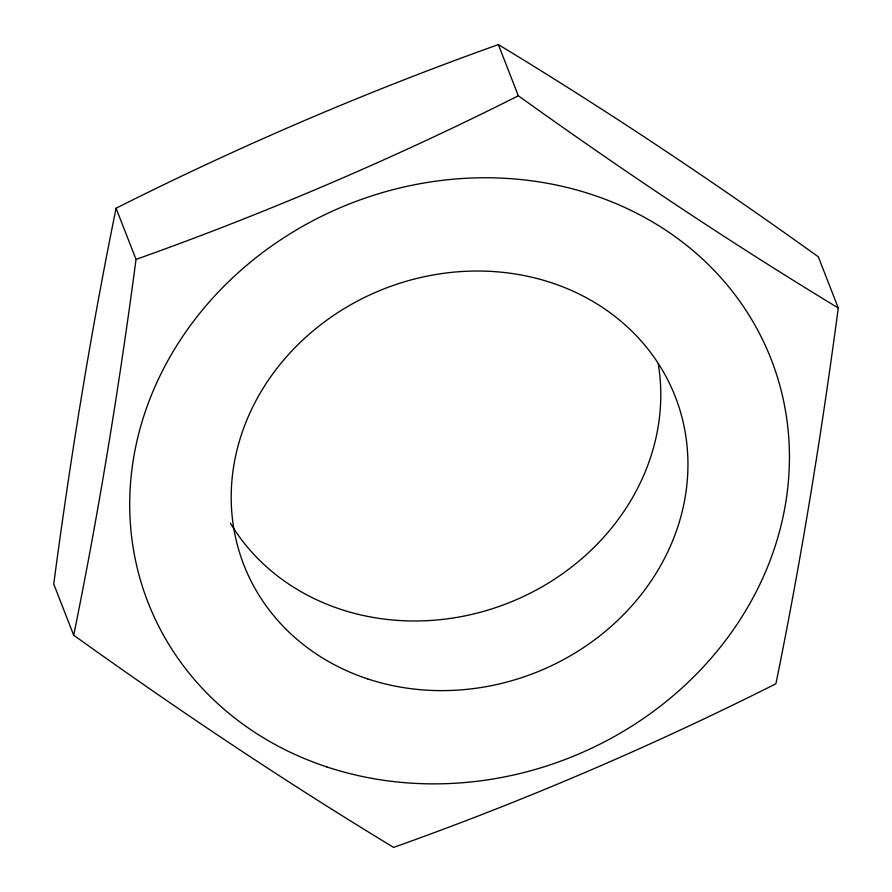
<?xml version="1.0" encoding="UTF-8"?>
<svg xmlns="http://www.w3.org/2000/svg" width="892" height="892" viewBox="0 0 892 892"><rect width="100%" height="100%" fill="white"/><g stroke="black" fill="none" stroke-linecap="round" stroke-linejoin="round"><path stroke-width="1.34" d="M116.083 208.226L136.041 259.405C119.35 385.311 99.068 510.748 73.69 635.216C177.709 709.82 284.135 781.069 393.628 847.4C524.318 800.849 651.996 746.158 775.917 683.774C801.284 559.317 821.577 433.88 838.268 307.974L818.31 256.785C714.291 182.18 607.865 110.931 498.372 44.6C367.682 91.151 240.004 145.842 116.083 208.226C90.716 332.683 70.423 458.12 53.732 584.026L73.69 635.216M838.268 307.974C728.775 241.632 622.348 170.383 518.33 95.779C394.42 158.163 266.73 212.853 136.041 259.405M498.372 44.6L518.33 95.779M658.251 363.891A231.541 206.297 -21.3 0 1 503.634 604.809A231.541 206.297 -21.3 0 1 230.392 523.18M367.627 678.879A231.541 206.297 -21.3 0 0 686.584 441.752A231.541 206.297 -21.3 0 0 324.521 321.845A231.541 206.297 -21.3 0 0 367.627 678.879M326.762 766.897A334.444 297.995 -21.3 0 0 787.48 424.38A334.444 297.995 -21.3 0 0 264.489 251.176A334.444 297.995 -21.3 0 0 326.762 766.897"/></g></svg>
